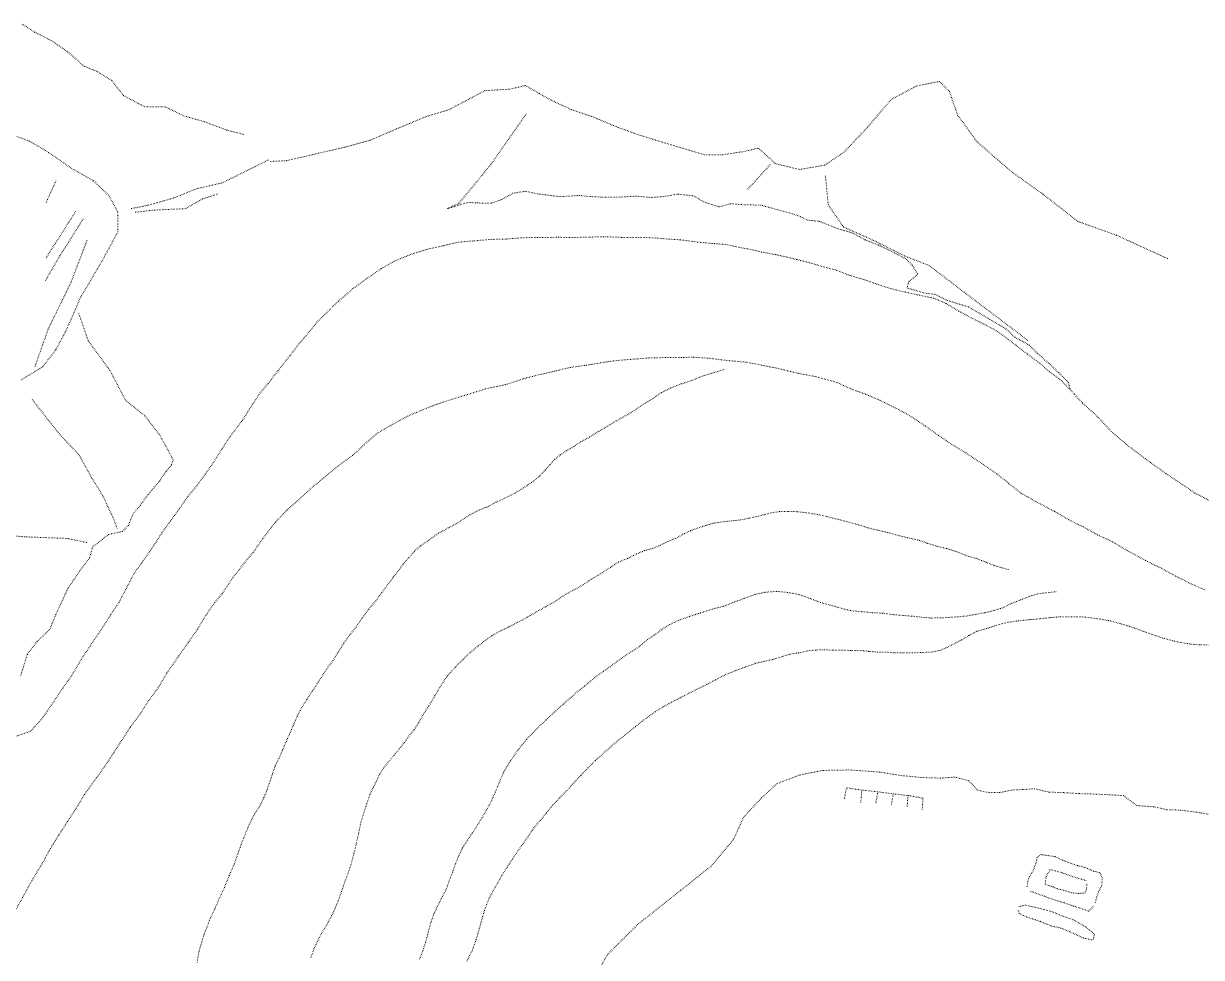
# Model space of a CAD drawing. Extents: x 682410 to 689460, y 7661803 to 7669124.
# Drawn here: x 687582.7 to 687847.5, y 7665650.7 to 7665860.8 of the extents above; entities that cross this region are included whole.
import ezdxf

# ---------------------------------------------------------------- set-up
doc = ezdxf.new("R2010")
doc.units = 0
doc.header["$MEASUREMENT"] = 0
doc.linetypes.add('DOT', pattern=[0.25, 0, -0.25])
doc.layers.add('02 TOE_Line', color=1, linetype='DOT', lineweight=20)

msp = doc.modelspace()

# ---------------------------------------------------------------- linework, layer by layer
at = {"layer": '02 TOE_Line'}
for points in [[(687632.22, 7665835.82, 4179.61), (687628.4, 7665836.79, 4179.88), (687623.38, 7665838.66, 4179.92), (687618.72, 7665840, 4179.63), (687614.44, 7665842.04, 4179.78), (687609.85, 7665842.06, 4180.07), (687605.15, 7665844.56, 4180.03), (687602.45, 7665848, 4180.03), (687599.12, 7665850.02, 4180.7), (687596.37, 7665851.13, 4180.83), (687592.49, 7665854.46, 4181.04), (687589.01, 7665856.89, 4181.43), (687585.11, 7665858.86, 4181.66), (687582.2, 7665860.76, 4181.94)], [(687638.12, 7665829.75, 4177.76), (687641.77, 7665829.92, 4181.32), (687655.37, 7665833.07, 4183.85), (687660.67, 7665834.56, 4187.21), (687666.47, 7665837.05, 4190.17), (687673.27, 7665839.87, 4193.28), (687678.24, 7665841.36, 4195.91), (687686.37, 7665845.67, 4200.15), (687691.84, 7665846, 4203.29), (687695.48, 7665846.83, 4202.85), (687698.63, 7665845.01, 4202.03), (687701.29, 7665843.51, 4201.85), (687705.93, 7665841.36, 4201.72), (687710.4, 7665839.87, 4201.83), (687716.37, 7665837.38, 4201.95), (687721.01, 7665835.72, 4202.11), (687726.32, 7665834.06, 4202.38), (687735.77, 7665831.25, 4202.9), (687739.75, 7665831.25, 4203.45), (687744.22, 7665831.91, 4204.26), (687747.87, 7665832.74, 4204.88), (687751.68, 7665829.26, 4203.51), (687757.15, 7665827.93, 4203.6), (687762.79, 7665828.93, 4203.81), (687767.06, 7665831.8, 4207.85), (687772.48, 7665837.52, 4210.18), (687777.69, 7665843.66, 4213.63), (687783.29, 7665846.67, 4216.35), (687788.53, 7665847.76, 4219.17), (687790.8, 7665845.5, 4219.59), (687792.65, 7665840.18, 4218.35), (687797.01, 7665834.17, 4217.97), (687804.91, 7665827.32, 4219.22), (687811.86, 7665822.38, 4220.34), (687819.64, 7665816.27, 4221.55), (687828.33, 7665813.17, 4223.26), (687840.04, 7665807.82, 4224.6)], [(687695.68, 7665840.47, 4201.38), (687687.72, 7665829.06, 4199.6), (687680.53, 7665820.32, 4198.02), (687677.87, 7665819.13, 4199.06), (687678.1, 7665819.19, 4198.91), (687680.14, 7665819.78, 4199), (687682.47, 7665820.55, 4199.17), (687684.74, 7665820.41, 4199.51), (687687.81, 7665820.36, 4199.65), (687690.14, 7665821.17, 4199.61), (687692.66, 7665822.59, 4199.23), (687695.39, 7665823.03, 4199.07), (687698.56, 7665822.42, 4199.34), (687703.3, 7665821.83, 4199.89), (687707.7, 7665822.11, 4199.89), (687709.44, 7665821.88, 4200.02), (687712.75, 7665821.72, 4200.25), (687716.26, 7665821.71, 4200.7), (687720.51, 7665821.94, 4201.13), (687723.71, 7665821.65, 4201.54), (687726.6, 7665821.86, 4201.58), (687729.88, 7665822.41, 4201.88), (687733.4, 7665821.96, 4201.96), (687735.55, 7665820.66, 4202.11), (687739.06, 7665819.53, 4202.42), (687741.57, 7665820.25, 4202.57), (687744.65, 7665819.99, 4202.97), (687748.41, 7665819.93, 4203.13), (687755.59, 7665817.96, 4204.01), (687757.34, 7665817.33, 4204.55), (687758.97, 7665816.54, 4204.82), (687761.63, 7665816.27, 4204.86), (687765.57, 7665814.67, 4204.79), (687768.94, 7665813.69, 4204.99), (687771.87, 7665812.11, 4205.14), (687774.93, 7665810.92, 4205.34), (687777.78, 7665809.52, 4205.36), (687781.16, 7665807.76, 4205.68), (687782.44, 7665806.39, 4205.89), (687783.71, 7665804.36, 4206.25), (687781.65, 7665802.69, 4206.5), (687781.27, 7665801.29, 4206.35), (687782.64, 7665800.9, 4206.39), (687785.29, 7665800.12, 4206.57), (687787.62, 7665799.85, 4206.56), (687790.05, 7665798.6, 4206.78), (687792.7, 7665797.76, 4207.07), (687795.09, 7665797.02, 4207.26), (687797.39, 7665795.7, 4207.35), (687799.91, 7665794.23, 4207.55), (687803.48, 7665792.12, 4207.76), (687805.59, 7665790.17, 4208.17), (687808.77, 7665788.43, 4208.16), (687810.63, 7665786.54, 4208.74), (687813.21, 7665784.29, 4209.16), (687815.39, 7665782.23, 4209.39), (687817.52, 7665780.09, 4209.94), (687817.97, 7665778.44, 4210.18)], [(687579.17, 7665836.08, 4167.49), (687583.96, 7665834.33, 4168.2), (687588.3, 7665831.77, 4168.18), (687593.47, 7665828.18, 4167.76), (687598.41, 7665825.4, 4167.25), (687601.93, 7665821.98, 4167.51), (687603.87, 7665818.35, 4167.07), (687603.89, 7665813.94, 4166.96), (687601.44, 7665809.41, 4167.06), (687599.72, 7665806.35, 4167.1), (687597.39, 7665802.4, 4167.04), (687595.56, 7665799.35, 4166.95), (687592.88, 7665793.15, 4166.95), (687591.97, 7665791.21, 4166.94), (687589.93, 7665787.4, 4166.93), (687586.97, 7665783.58, 4166.99), (687582.07, 7665780.59, 4167.35)], [(687606.88, 7665819.14, 4166.94), (687610.42, 7665819.86, 4168.67), (687614.32, 7665820.92, 4170.35), (687616.6, 7665821.59, 4171.31), (687621.68, 7665823.67, 4173.36), (687627.3, 7665824.92, 4175.7), (687637.83, 7665830.13, 4177.45)], [(687750.52, 7665829.03, 4203.47), (687745.32, 7665823.35, 4202.86)], [(687587.75, 7665820.5, 4165.98), (687590, 7665825.5, 4166.06)], [(687762.94, 7665826.5, 4203.7), (687763.56, 7665820, 4204.01), (687767, 7665815, 4204.34), (687773.75, 7665812, 4205.14), (687780.69, 7665808.5, 4205.39), (687786.25, 7665806.34, 4205.68), (687794.12, 7665800.34, 4206.78), (687808.49, 7665789.46, 4208.44)], [(687626.36, 7665822.46, 4173.94), (687622.87, 7665821.33, 4172.48), (687619.14, 7665819.14, 4171.3), (687612.07, 7665818.81, 4168.18), (687607.65, 7665818.32, 4166.49)], [(687587.63, 7665803, 4161.96), (687590.81, 7665808.5, 4162.78), (687596.19, 7665817, 4163.76)], [(687594.38, 7665818.5, 4164.08), (687587.69, 7665808, 4163.35)], [(687851.07, 7665752.54, 4213.95), (687845.98, 7665755.18, 4213.35), (687843.14, 7665757.13, 4213.06), (687839.46, 7665759.56, 4212.66), (687834.78, 7665762.93, 4212.02), (687830.43, 7665766.22, 4211.57), (687827.2, 7665769.03, 4211.27), (687824.2, 7665772.26, 4210.89), (687820.7, 7665775.44, 4210.42), (687818.89, 7665777.39, 4210.1), (687817.97, 7665778.44, 4210.18), (687815.62, 7665780.76, 4209.71), (687813.3, 7665782.46, 4209.31), (687810.95, 7665784.47, 4209.14), (687808.38, 7665786.39, 4208.88), (687805.84, 7665788.35, 4208.65), (687803.95, 7665789.81, 4208.42), (687801.31, 7665791.69, 4208.21), (687798.58, 7665793.16, 4208.04), (687795.8, 7665794.53, 4207.76), (687792.84, 7665796.13, 4207.52), (687790, 7665797.83, 4207.04), (687787.22, 7665799.03, 4206.93), (687783.72, 7665799.72, 4206.6), (687780.63, 7665800.39, 4206.39), (687777.23, 7665801.26, 4205.95), (687774.82, 7665802.06, 4205.54), (687771.58, 7665803.19, 4205.34), (687768.41, 7665804.11, 4205.02), (687765.2, 7665805.34, 4204.69), (687762.83, 7665805.95, 4204.37), (687759.74, 7665806.86, 4204.21), (687756.47, 7665807.71, 4203.95), (687754.19, 7665808.25, 4203.69), (687751.76, 7665808.79, 4203.31), (687748.55, 7665809.38, 4203.13), (687746.15, 7665809.94, 4202.93), (687743.72, 7665810.41, 4202.52), (687740.54, 7665811.08, 4202.24), (687738.03, 7665811.26, 4202), (687734.56, 7665811.57, 4201.64), (687730.11, 7665812.14, 4201.29), (687727.59, 7665812.29, 4201.03), (687724.13, 7665812.59, 4200.73), (687720.58, 7665812.65, 4200.5), (687717.15, 7665812.67, 4200.24), (687713.43, 7665812.82, 4199.71), (687710.01, 7665812.74, 4199.65), (687706.49, 7665812.65, 4199.33), (687702.87, 7665812.69, 4198.86), (687698.24, 7665812.65, 4198.54), (687694.73, 7665812.59, 4198.26), (687691.08, 7665812.3, 4197.85), (687687.55, 7665812.2, 4197.57), (687683.95, 7665811.89, 4197.39), (687680.47, 7665811.59, 4197.22), (687676.97, 7665810.8, 4196.85), (687673.33, 7665809.97, 4196.49), (687670.05, 7665808.96, 4196), (687665.9, 7665807.28, 4195.72), (687662.96, 7665805.57, 4195.25), (687659.56, 7665803.23, 4194.98), (687656.72, 7665801.14, 4194.46), (687653.44, 7665798.32, 4194.18), (687650.91, 7665795.87, 4193.9), (687648.48, 7665793.45, 4193.58), (687646.31, 7665790.7, 4193.33), (687644.76, 7665788.99, 4193.12), (687642.6, 7665786.12, 4192.65), (687639.87, 7665782.69, 4192.41), (687637.66, 7665779.83, 4192.03), (687635.63, 7665777.41, 4191.78), (687633.73, 7665774.47, 4191.32), (687631.91, 7665771.58, 4190.97), (687629.07, 7665767.85, 4190.63), (687627.24, 7665765.02, 4190.35), (687625.36, 7665762.05, 4190.02), (687623.52, 7665759.41, 4189.63), (687621.66, 7665756.89, 4189.32), (687619.53, 7665754.33, 4189.01), (687617.65, 7665751.58, 4188.59), (687615.69, 7665748.86, 4188.23), (687613.77, 7665746.22, 4188), (687611.28, 7665742.35, 4187.35), (687609.35, 7665739.66, 4186.98), (687607.57, 7665737.18, 4186.58), (687605.65, 7665733.53, 4186.07), (687604.11, 7665730.56, 4185.72), (687602.27, 7665727.82, 4185.51), (687600.37, 7665724.83, 4185.04), (687597.8, 7665721.03, 4184.65), (687595.86, 7665718.12, 4184.35), (687593.54, 7665714.19, 4183.89), (687591.47, 7665711.3, 4183.48), (687589.52, 7665708.38, 4183.06), (687587.01, 7665704.68, 4182.71), (687584.26, 7665701.6, 4182.43), (687580.34, 7665700.27, 4181.98)], [(687596.94, 7665812, 4165.7), (687593.31, 7665802.5, 4165.69), (687588.19, 7665792, 4165.59), (687585.19, 7665783.5, 4165.42)], [(687595.09, 7665795.54, 4165.9), (687597.23, 7665789.37, 4170.36), (687602.11, 7665782.73, 4175.38), (687605.63, 7665775.96, 4180.36), (687609.96, 7665772.57, 4182.43), (687613.35, 7665768.1, 4185.75), (687616.32, 7665762.64, 4190.55), (687615.93, 7665761.5, 4190.5), (687614.71, 7665760.05, 4190.13), (687613.25, 7665757.87, 4189.74), (687610.62, 7665754.78, 4189.51), (687608.93, 7665752.47, 4189.54), (687607.29, 7665750.55, 4189.13), (687606.24, 7665747.88, 4188.98), (687604.89, 7665746.51, 4188.58), (687601.78, 7665745.86, 4186.98), (687598.22, 7665743.08, 4185.48), (687597.49, 7665740.53, 4185.22), (687595.8, 7665738.38, 4185.4), (687592.58, 7665733.62, 4185.12), (687589.89, 7665727.77, 4184.55), (687588.57, 7665724.54, 4184.33), (687585.74, 7665721.79, 4183.95), (687583.51, 7665718.91, 4183.54), (687582.01, 7665714.07, 4183.38)], [(687581.06, 7665661.71, 4178.77), (687582.77, 7665664.8, 4179.32), (687584.59, 7665668.11, 4179.47), (687586.96, 7665672.01, 4180.02), (687588.69, 7665675.2, 4180.36), (687590.6, 7665678.28, 4180.76), (687592.57, 7665681.31, 4181.08), (687594.51, 7665684.31, 4181.52), (687596.37, 7665687.4, 4181.8), (687599.07, 7665691.12, 4182.3), (687601.09, 7665693.95, 4182.74), (687602.95, 7665696.79, 4183.08), (687604.3, 7665698.89, 4183.26), (687606.74, 7665702.61, 4183.76), (687608.86, 7665705.47, 4184.23), (687610.77, 7665708.47, 4184.55), (687613.01, 7665711.5, 4184.92), (687614.91, 7665714.7, 4185.26), (687617.57, 7665718.55, 4185.81), (687619.68, 7665721.53, 4186.26), (687621.77, 7665724.56, 4186.58), (687623.73, 7665727.82, 4186.9), (687625.69, 7665730.57, 4187.3), (687627.3, 7665732.51, 4187.51), (687629.81, 7665736.28, 4188.13), (687632, 7665739.04, 4188.58), (687634.34, 7665741.89, 4188.94), (687636.46, 7665744.96, 4189.31), (687639.36, 7665748.73, 4189.82), (687641.91, 7665751.37, 4190.37), (687644.74, 7665753.86, 4190.67), (687647.27, 7665756.24, 4191.13), (687650.17, 7665758.63, 4191.46), (687653.67, 7665761.49, 4191.97), (687656.59, 7665763.59, 4192.37), (687659.33, 7665766.13, 4192.73), (687661.96, 7665768.45, 4193.11), (687664.96, 7665770.26, 4193.33), (687669.02, 7665772.47, 4193.84), (687672.24, 7665773.82, 4194.35), (687675.39, 7665775.09, 4194.74), (687678.74, 7665776.17, 4195.01), (687683.1, 7665777.52, 4195.72), (687686.48, 7665778.59, 4196.07), (687691.07, 7665779.56, 4196.56), (687695.34, 7665780.97, 4197.14), (687698.78, 7665781.83, 4197.55), (687702.09, 7665782.6, 4197.93), (687705.6, 7665783.43, 4198.27), (687709.22, 7665783.94, 4198.6), (687713.85, 7665784.7, 4199.18), (687716.28, 7665785.01, 4199.48), (687719.94, 7665785.29, 4199.72), (687723.42, 7665785.57, 4200.19), (687727, 7665785.64, 4200.66), (687730.63, 7665785.66, 4201.01), (687733.23, 7665785.72, 4201.14), (687736.74, 7665785.49, 4201.61), (687740.27, 7665785.03, 4201.98), (687745.07, 7665784.59, 4202.54), (687748.54, 7665783.96, 4203.08), (687752.31, 7665783.18, 4203.42), (687756.91, 7665782.07, 4204.07), (687760.59, 7665781.39, 4204.49), (687765.36, 7665780.11, 4205.04), (687768.6, 7665778.63, 4205.68), (687771.93, 7665777.41, 4206.12), (687775.23, 7665776.02, 4206.48), (687778.32, 7665774.48, 4206.95), (687781.47, 7665772.83, 4207.35), (687785.43, 7665770.23, 4207.94), (687788.37, 7665768.12, 4208.41), (687791.26, 7665766.16, 4208.83), (687794.49, 7665764.18, 4209.09), (687798.43, 7665761.6, 4209.57), (687801.44, 7665759.5, 4210), (687804.06, 7665757.4, 4210.39), (687807.02, 7665755.07, 4210.67), (687810.31, 7665753.22, 4210.89), (687814.46, 7665751.02, 4211.34), (687817.61, 7665749.17, 4211.69), (687820.93, 7665747.55, 4212.1), (687824.19, 7665745.73, 4212.41), (687827.56, 7665744.16, 4212.58), (687830.78, 7665742.24, 4212.69), (687834.98, 7665739.95, 4213.24), (687838.46, 7665738.24, 4213.58), (687841.7, 7665736.48, 4213.84), (687844.85, 7665734.89, 4214.12), (687848.22, 7665733.38, 4214.42)], [(687740.08, 7665782.93, 4201.58), (687735.36, 7665781.49, 4201.32), (687732.95, 7665780.53, 4201.25), (687730.49, 7665779.71, 4201.17), (687728.07, 7665778.77, 4201.21), (687726, 7665777.72, 4201.33), (687724.03, 7665776.35, 4201.46), (687721.95, 7665775.12, 4201.57), (687719.95, 7665773.73, 4201.71), (687717.95, 7665772.51, 4201.75), (687715.91, 7665771.38, 4201.78), (687713.85, 7665770.18, 4201.79), (687711.85, 7665768.98, 4201.81), (687709.89, 7665767.77, 4201.81), (687707.96, 7665766.69, 4201.83), (687706.28, 7665765.58, 4201.84), (687704.62, 7665764.65, 4201.82), (687703.32, 7665763.73, 4201.8), (687702.07, 7665762.76, 4201.76), (687701, 7665761.52, 4201.75), (687699.93, 7665760.32, 4201.71), (687698.61, 7665758.88, 4201.75), (687696.86, 7665757.57, 4201.77), (687695.07, 7665756.31, 4201.81), (687693.06, 7665755.1, 4201.85), (687690.91, 7665754.05, 4201.91), (687688.73, 7665753.03, 4201.9), (687686.84, 7665752.03, 4201.93), (687684.86, 7665751.25, 4201.91), (687682.69, 7665750.07, 4201.9), (687680.31, 7665748.5, 4201.91), (687678.16, 7665747.32, 4201.9), (687675.97, 7665746.16, 4201.85), (687673.74, 7665744.56, 4201.86), (687671.94, 7665743.28, 4201.87), (687670.54, 7665742.08, 4201.89), (687669.25, 7665740.61, 4201.93), (687667.97, 7665739.18, 4201.99), (687666.99, 7665737.77, 4202.04), (687665.78, 7665736.25, 4202.06), (687664.56, 7665734.6, 4202.07), (687663.17, 7665732.73, 4202.08), (687661.72, 7665730.77, 4202.06), (687660.18, 7665728.95, 4202.01), (687658.79, 7665727.05, 4201.99), (687657.41, 7665725.03, 4201.95), (687655.94, 7665723.23, 4201.89), (687654.68, 7665721.4, 4201.85), (687653.4, 7665719.38, 4201.83), (687652.23, 7665717.49, 4201.81), (687650.95, 7665715.81, 4201.74), (687649.83, 7665714.09, 4201.72), (687648.67, 7665712.26, 4201.68), (687647.55, 7665710.58, 4201.65), (687646.33, 7665708.72, 4201.63), (687645.2, 7665706.93, 4201.65), (687644.18, 7665704.97, 4201.66), (687643.34, 7665703, 4201.74), (687642.48, 7665700.97, 4201.8), (687641.63, 7665699.12, 4201.82), (687640.85, 7665697.26, 4201.84), (687640.08, 7665695.48, 4201.87), (687639.2, 7665693.76, 4201.84), (687638.6, 7665691.95, 4201.94), (687638.03, 7665690.23, 4202.02), (687637.4, 7665688.4, 4202.09), (687636.68, 7665686.63, 4202.14), (687635.78, 7665684.78, 4202.19), (687634.6, 7665682.98, 4202.12), (687633.58, 7665680.98, 4202.1), (687632.62, 7665678.76, 4202.14), (687631.71, 7665676.5, 4202.18), (687630.9, 7665674.2, 4202.24), (687630.07, 7665671.8, 4202.32), (687628.88, 7665669.09, 4202.41), (687627.85, 7665666.51, 4202.54), (687626.67, 7665664.01, 4202.57), (687625.63, 7665661.57, 4202.58), (687624.58, 7665659.41, 4202.55), (687623.9, 7665657.54, 4202.54), (687623.19, 7665655.76, 4202.46), (687622.59, 7665653.77, 4202.54), (687622.04, 7665651.76, 4202.64), (687621.69, 7665649.6, 4202.78)], [(687584.6, 7665776.21, 4165.76), (687587.85, 7665772.09, 4169.17), (687590.67, 7665768.51, 4172.13), (687595.19, 7665763.67, 4176.56), (687598.05, 7665758.49, 4180.15), (687600.53, 7665754.45, 4183.05), (687602.81, 7665749.62, 4186.04), (687603.71, 7665747.21, 4187.37)], [(687647.23, 7665650.64, 4211.59), (687647.96, 7665652.64, 4211.56), (687648.83, 7665654.55, 4211.55), (687649.77, 7665656.36, 4211.54), (687650.91, 7665658.17, 4211.57), (687651.91, 7665660.05, 4211.56), (687652.77, 7665661.88, 4211.58), (687653.56, 7665663.87, 4211.55), (687654.28, 7665665.89, 4211.49), (687654.96, 7665667.94, 4211.4), (687655.71, 7665669.9, 4211.33), (687656.36, 7665671.9, 4211.22), (687656.95, 7665674.1, 4211.1), (687657.44, 7665676.25, 4211.01), (687657.98, 7665678.5, 4210.93), (687658.45, 7665680.95, 4210.89), (687659.16, 7665683.3, 4210.88), (687659.82, 7665685.35, 4210.9), (687660.55, 7665687.36, 4210.94), (687661.34, 7665689.05, 4210.98), (687662.09, 7665690.56, 4211.02), (687662.75, 7665692.04, 4211.06), (687663.69, 7665693.39, 4211.14), (687664.75, 7665694.77, 4211.24), (687665.96, 7665696.22, 4211.52), (687667.14, 7665697.65, 4211.63), (687668.27, 7665699.05, 4211.74), (687669.31, 7665700.51, 4211.86), (687670.5, 7665701.98, 4211.98), (687671.52, 7665703.57, 4211.83), (687672.56, 7665705.42, 4211.86), (687673.82, 7665707.39, 4211.89), (687675.13, 7665709.57, 4211.88), (687676.36, 7665711.68, 4211.86), (687677.95, 7665714.06, 4211.91), (687679.75, 7665716, 4211.98), (687681.46, 7665717.79, 4212.05), (687683.19, 7665719.39, 4212.1), (687684.97, 7665720.85, 4212.19), (687686.4, 7665721.95, 4212.21), (687687.97, 7665723.12, 4212.26), (687689.8, 7665724.12, 4212.31), (687691.8, 7665725.09, 4212.41), (687693.8, 7665726.1, 4212.45), (687695.91, 7665727.25, 4212.51), (687698.08, 7665728.51, 4212.52), (687700.14, 7665729.65, 4212.55), (687702.19, 7665730.82, 4212.56), (687704.18, 7665732.19, 4212.57), (687706.41, 7665733.39, 4212.65), (687708.47, 7665734.56, 4212.74), (687710.38, 7665735.84, 4212.82), (687712.47, 7665737.07, 4212.93), (687714.58, 7665738.44, 4212.98), (687716.43, 7665739.66, 4213.06), (687718.49, 7665740.47, 4213.14), (687720.48, 7665741.47, 4213.2), (687722.28, 7665742.24, 4213.33), (687724.08, 7665742.7, 4213.47), (687725.85, 7665743.43, 4213.53), (687727.48, 7665744.28, 4213.57), (687729.29, 7665744.97, 4213.66), (687730.89, 7665745.9, 4213.62), (687732.6, 7665746.7, 4213.66), (687734.26, 7665747.31, 4213.72), (687736.08, 7665747.9, 4213.81), (687737.89, 7665748.42, 4213.88), (687739.91, 7665748.71, 4214), (687741.89, 7665748.92, 4214.08), (687743.92, 7665749.14, 4214.11), (687745.76, 7665749.49, 4214.1), (687747.48, 7665749.89, 4214.07), (687749.13, 7665750.29, 4213.99), (687750.83, 7665750.75, 4213.91), (687752.63, 7665750.99, 4213.94), (687754.57, 7665751.02, 4213.98), (687756.6, 7665750.98, 4214.04), (687758.67, 7665750.75, 4214.14), (687761.14, 7665750.34, 4214.23), (687763.48, 7665749.82, 4214.28), (687765.9, 7665749.23, 4214.34), (687768.28, 7665748.57, 4214.39), (687770.65, 7665747.97, 4214.41), (687772.59, 7665747.32, 4214.46), (687774.73, 7665746.82, 4214.52), (687776.97, 7665746.29, 4214.56), (687779.27, 7665745.65, 4214.61), (687781.47, 7665745.11, 4214.67), (687783.7, 7665744.63, 4214.7), (687785.9, 7665743.85, 4214.75), (687788.06, 7665743.2, 4214.79), (687790.19, 7665742.68, 4214.83), (687792.46, 7665741.98, 4214.87), (687794.73, 7665741.06, 4214.99), (687797, 7665740.42, 4215.02), (687799.06, 7665739.6, 4215.08), (687800.93, 7665738.85, 4215.13), (687804.17, 7665737.93, 4215.14)], [(687596.87, 7665744.03, 4185.46), (687592.46, 7665744.97, 4185.16), (687588.28, 7665745.12, 4184.98), (687582.89, 7665745.33, 4184.7), (687577.71, 7665745.78, 4184.35)], [(687671.71, 7665650.36, 4221.82), (687672.47, 7665652.34, 4221.84), (687673.06, 7665654.14, 4221.85), (687673.61, 7665656.24, 4221.88), (687674.2, 7665658.48, 4221.91), (687674.91, 7665660.54, 4221.95), (687675.79, 7665662.39, 4221.98), (687676.8, 7665664.39, 4221.98), (687677.75, 7665666.23, 4222), (687678.42, 7665668.07, 4222.01), (687679.11, 7665669.9, 4222.01), (687679.78, 7665671.81, 4222.02), (687680.54, 7665673.66, 4222.08), (687681.35, 7665675.42, 4222.1), (687682.48, 7665677.11, 4222.13), (687683.59, 7665678.78, 4222.18), (687684.75, 7665680.55, 4222.23), (687685.75, 7665682.2, 4222.26), (687686.76, 7665683.91, 4222.31), (687687.77, 7665685.73, 4222.34), (687688.7, 7665687.87, 4222.34), (687689.61, 7665690.07, 4222.32), (687690.6, 7665692.43, 4222.31), (687692.13, 7665694.96, 4222.32), (687693.88, 7665697.47, 4222.33), (687695.8, 7665699.85, 4222.38), (687697.96, 7665702.06, 4222.44), (687700.12, 7665704.14, 4222.47), (687702.09, 7665705.99, 4222.47), (687703.95, 7665707.67, 4222.45), (687705.74, 7665709.2, 4222.44), (687707.28, 7665710.59, 4222.4), (687708.87, 7665711.83, 4222.39), (687710.22, 7665712.94, 4222.39), (687711.57, 7665714.05, 4222.4), (687713.02, 7665715.09, 4222.4), (687714.54, 7665716.1, 4222.44), (687716.17, 7665717.36, 4222.48), (687717.93, 7665718.59, 4222.52), (687719.63, 7665719.71, 4222.56), (687721.3, 7665720.81, 4222.59), (687722.93, 7665722.2, 4222.66), (687724.55, 7665723.28, 4222.67), (687726.03, 7665724.41, 4222.7), (687727.94, 7665725.6, 4222.71), (687729.98, 7665726.56, 4222.73), (687732.35, 7665727.43, 4222.71), (687734.81, 7665728.2, 4222.74), (687737.57, 7665729.09, 4222.76), (687740.07, 7665729.71, 4222.8), (687742.46, 7665730.67, 4222.83), (687744.69, 7665731.49, 4222.83), (687747.17, 7665732.39, 4222.86), (687749.43, 7665732.87, 4222.91), (687751.92, 7665733.06, 4222.93), (687754.39, 7665732.82, 4222.97), (687757.12, 7665732.32, 4223.02), (687759.49, 7665731.45, 4223.04), (687761.83, 7665730.56, 4223.04), (687763.83, 7665730.02, 4223.05), (687765.84, 7665729.45, 4223.06), (687767.49, 7665728.96, 4223.08), (687769.25, 7665728.65, 4223.11), (687771.3, 7665728.47, 4223.12), (687773.59, 7665728.24, 4223.11), (687775.86, 7665728.15, 4223.09), (687778.14, 7665727.83, 4223.04), (687780.5, 7665727.63, 4222.99), (687782.62, 7665727.46, 4222.92), (687784.61, 7665727.25, 4222.78), (687786.66, 7665727.06, 4222.58), (687788.77, 7665727.09, 4222.29), (687790.8, 7665727.21, 4221.92), (687792.88, 7665727.36, 4221.49), (687794.89, 7665727.53, 4221.05), (687796.92, 7665727.95, 4220.59), (687798.94, 7665728.3, 4220.14), (687800.91, 7665728.79, 4219.68), (687802.87, 7665729.4, 4219.22), (687804.85, 7665730.4, 4218.71), (687806.87, 7665731.16, 4218.16), (687808.89, 7665731.97, 4217.62), (687810.9, 7665732.56, 4217.11), (687814.93, 7665732.98, 4216.16)], [(687682.33, 7665649.87, 4222.35), (687683.53, 7665652.28, 4222.45), (687684.41, 7665654.76, 4222.39), (687685.11, 7665657.16, 4222.38), (687685.78, 7665659.55, 4222.24), (687686.38, 7665661.61, 4222.18), (687687.13, 7665663.56, 4222.16), (687688.07, 7665665.46, 4222.24), (687689.15, 7665667.28, 4222.27), (687690.2, 7665669.17, 4222.29), (687691.38, 7665671.01, 4222.35), (687692.64, 7665672.96, 4222.41), (687693.82, 7665674.72, 4222.45), (687695.01, 7665676.37, 4222.49), (687696.2, 7665678.07, 4222.53), (687697.4, 7665679.87, 4222.5), (687698.8, 7665681.49, 4222.52), (687700.22, 7665683.26, 4222.5), (687701.69, 7665685.04, 4222.47), (687703.22, 7665686.65, 4222.46), (687704.84, 7665688.3, 4222.5), (687706.43, 7665690.12, 4222.47), (687708.02, 7665691.74, 4222.49), (687709.56, 7665693.39, 4222.51), (687711.21, 7665695, 4222.53), (687713.01, 7665696.64, 4222.54), (687714.81, 7665698.23, 4222.55), (687716.62, 7665699.79, 4222.55), (687718.52, 7665701.24, 4222.54), (687720.27, 7665702.66, 4222.54), (687721.76, 7665703.87, 4222.51), (687723.11, 7665704.88, 4222.5), (687724.76, 7665706.02, 4222.52), (687726.45, 7665707.09, 4222.56), (687728.32, 7665708.12, 4222.6), (687730.28, 7665709.12, 4222.64), (687732.39, 7665710.21, 4222.71), (687734.28, 7665711.15, 4222.78), (687736.27, 7665712.11, 4222.88), (687738.28, 7665713.21, 4222.91), (687740.43, 7665714.29, 4222.97), (687742.65, 7665715.21, 4223.02), (687744.92, 7665716.05, 4223.06), (687747.17, 7665716.86, 4223.08), (687749.28, 7665717.33, 4223.19), (687751.28, 7665717.8, 4223.24), (687753.17, 7665718.38, 4223.23), (687755.01, 7665718.92, 4223.24), (687756.91, 7665719.23, 4223.19), (687758.92, 7665719.69, 4223.12), (687760.81, 7665719.87, 4223.08), (687762.73, 7665719.9, 4223.07), (687764.71, 7665719.84, 4223.05), (687766.75, 7665719.84, 4223.01), (687768.68, 7665719.77, 4222.99), (687770.74, 7665719.76, 4222.95), (687772.71, 7665719.56, 4222.91), (687774.65, 7665719.39, 4222.84), (687776.41, 7665719.38, 4222.83), (687778.37, 7665719.24, 4222.81), (687780.36, 7665719.22, 4222.8), (687782.5, 7665719.25, 4222.77), (687784.63, 7665719.3, 4222.75), (687786.68, 7665719.4, 4222.67), (687788.62, 7665719.76, 4222.58), (687790.29, 7665720.47, 4222.4), (687791.87, 7665721.24, 4222.24), (687793.59, 7665722.17, 4221.93), (687795.25, 7665723.15, 4221.54), (687797, 7665724.1, 4221.04), (687799.19, 7665724.69, 4220.52), (687801.4, 7665725.45, 4219.91), (687803.76, 7665726.08, 4219.42), (687806.37, 7665726.45, 4219), (687808.94, 7665726.7, 4218.63), (687811.23, 7665726.91, 4218.27), (687813.43, 7665727.15, 4217.83), (687815.39, 7665727.33, 4217.34), (687817.16, 7665727.36, 4216.88), (687818.9, 7665727.34, 4216.44), (687820.65, 7665727.34, 4216.07), (687822.71, 7665727.09, 4215.85), (687824.79, 7665726.8, 4215.75), (687826.99, 7665726.41, 4215.66), (687829.19, 7665725.82, 4215.63), (687831.38, 7665725.16, 4215.65), (687833.48, 7665724.41, 4215.71), (687835.47, 7665723.67, 4215.77), (687837.35, 7665723.06, 4215.83), (687839.16, 7665722.47, 4215.94), (687841.01, 7665721.95, 4215.99), (687842.9, 7665721.55, 4216.06), (687844.89, 7665721.21, 4216.15), (687847.12, 7665721.01, 4216.26), (687849.65, 7665720.99, 4216.33)], [(687849.97, 7665682.74, 4235.41), (687847.09, 7665683.29, 4235.5), (687842.74, 7665683.86, 4235.56), (687839.62, 7665683.96, 4235.57), (687836.73, 7665684.61, 4235.6), (687832.93, 7665684.88, 4235.65), (687829.93, 7665687.13, 4235.67), (687826.71, 7665687.33, 4235.73), (687823.26, 7665687.48, 4235.71), (687819.85, 7665687.58, 4235.69), (687816.5, 7665687.79, 4235.71), (687813.11, 7665687.91, 4235.75), (687809.93, 7665688.66, 4235.78), (687807.28, 7665688.48, 4235.84), (687804.87, 7665688.38, 4235.95), (687802.05, 7665687.79, 4235.98), (687799.22, 7665687.87, 4236.05), (687797.18, 7665688.32, 4236.03), (687795.16, 7665690.46, 4236.18), (687792.04, 7665691.29, 4236.44), (687788.85, 7665691.06, 4236.31), (687784.63, 7665691.19, 4236.37), (687779.71, 7665691.67, 4236.5), (687775.12, 7665692.42, 4236.63), (687768.5, 7665692.9, 4237.01), (687762.24, 7665692.78, 4237.5), (687757.18, 7665691.76, 4237.53), (687751.97, 7665689.79, 4237.74), (687748.57, 7665686.59, 4237.82), (687744.53, 7665682.27, 4237.84), (687742.28, 7665677.26, 4237.99), (687737.35, 7665671.35, 4238.45), (687730.33, 7665665.77, 4238.2), (687720.72, 7665658.13, 4238.25), (687714.02, 7665651.46, 4238.53), (687708.26, 7665641.42, 4238.35)], [(687784.71, 7665684.03, 4236.52), (687784.86, 7665686.58, 4236.46), (687781.51, 7665687.14, 4236.54), (687781.29, 7665684.58, 4236.61), (687781.51, 7665687.14, 4236.54), (687778.17, 7665687.52, 4236.72), (687774.71, 7665687.98, 4236.92), (687771.12, 7665688.37, 4237.08), (687767.67, 7665688.87, 4237.34), (687767.18, 7665686.36, 4237.26)], [(687770.87, 7665685.6, 4237.01), (687771.12, 7665688.37, 4237.08)], [(687774.3, 7665685.47, 4236.85), (687774.71, 7665687.98, 4236.92)], [(687777.75, 7665685.1, 4236.73), (687778.17, 7665687.52, 4236.72)], [(687823.6, 7665663.1, 4236.18), (687823.94, 7665664.41, 4236.37), (687824.29, 7665665.48, 4236.29), (687825.06, 7665666.84, 4236.23), (687825.17, 7665668.58, 4236.15), (687824.64, 7665669.78, 4236.05), (687823.18, 7665670.16, 4236.13), (687821.52, 7665670.88, 4236.14), (687819.64, 7665671.37, 4236.17), (687818.01, 7665671.9, 4236.2), (687816.27, 7665672.58, 4236.17), (687814.52, 7665673.42, 4236.17), (687812.54, 7665673.69, 4236.15), (687811.4, 7665673.9, 4236.09), (687810.53, 7665673.23, 4236.18), (687810.22, 7665671.8, 4236.17), (687809.6, 7665670.18, 4236.21), (687808.75, 7665668.85, 4236.23), (687808.42, 7665667.78, 4236.25), (687808.28, 7665666.62, 4236.42)], [(687821.56, 7665668, 4236.44), (687818.52, 7665668.89, 4236.23), (687816.11, 7665669.79, 4236.23), (687813.44, 7665670.51, 4236.27), (687812.51, 7665668.82, 4236.18), (687812.34, 7665667.16, 4236.33), (687814.12, 7665666.58, 4236.26), (687815.05, 7665666.18, 4236.23), (687816.47, 7665665.85, 4236.32), (687818.31, 7665665.25, 4236.26), (687819.9, 7665665.12, 4236.24), (687821.25, 7665665.21, 4236.34), (687821.63, 7665666.12, 4236.33), (687821.7, 7665667.37, 4236.3)], [(687823.15, 7665662.15, 4236.35), (687822.1, 7665661.15, 4236.39), (687819.82, 7665661.93, 4236.37), (687818.71, 7665662.27, 4236.46), (687816.47, 7665663.07, 4236.43), (687815.45, 7665663.36, 4236.42), (687813.15, 7665664.07, 4236.39), (687812.13, 7665664.53, 4236.46), (687809.78, 7665665.34, 4236.42), (687808.82, 7665665.66, 4236.45)], [(687806.44, 7665662.12, 4236.64), (687807.8, 7665662.51, 4236.7), (687810.83, 7665661.84, 4236.62), (687813.9, 7665661.02, 4236.55), (687816.12, 7665660.07, 4236.66), (687818.52, 7665659.27, 4236.63), (687821.29, 7665657.7, 4236.58), (687823.45, 7665655.97, 4236.5), (687823.11, 7665654.79, 4236.59), (687822.8, 7665654.64, 4236.54), (687820.98, 7665655.1, 4236.68), (687817.85, 7665656.52, 4236.52), (687815.85, 7665657.34, 4236.67), (687813.62, 7665657.83, 4236.66), (687811.2, 7665658.84, 4236.66), (687808.13, 7665659.84, 4236.67), (687806.56, 7665660.61, 4236.67), (687806.21, 7665661.46, 4236.63)]]:
    msp.add_polyline3d(points, dxfattribs=at)

doc.saveas('drawing.dxf')
